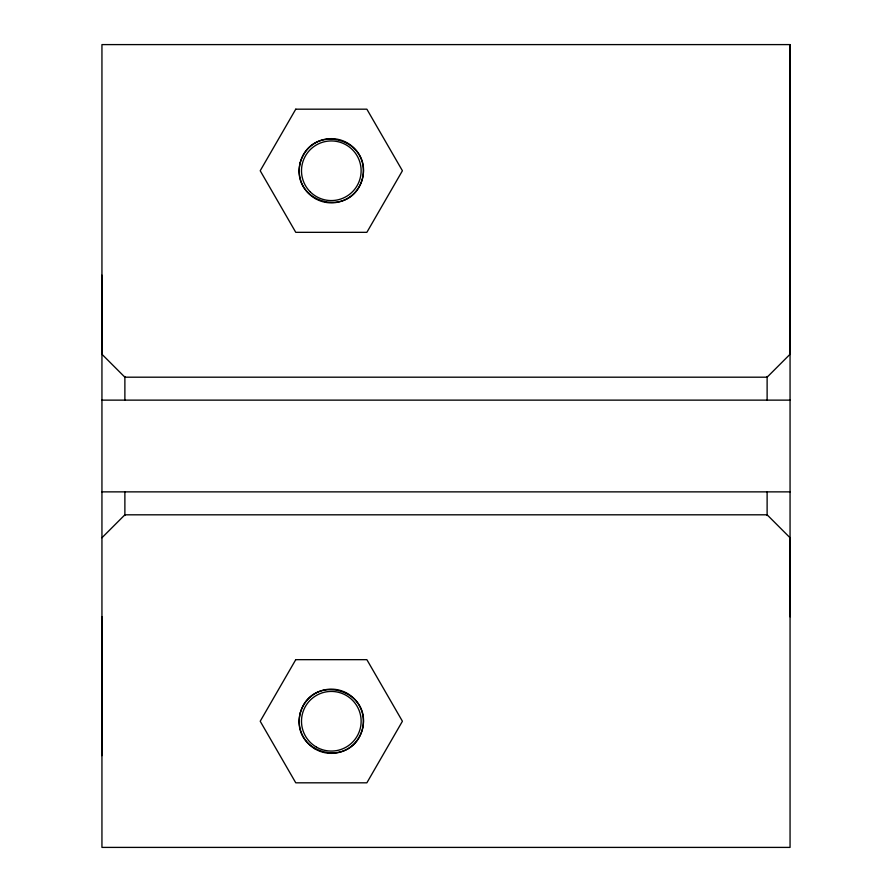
<?xml version="1.0" encoding="UTF-8"?>
<svg xmlns="http://www.w3.org/2000/svg" width="892" height="892" viewBox="0 0 892 892"><rect width="100%" height="100%" fill="white"/><g stroke="black" fill="none" stroke-linecap="round" stroke-linejoin="round"><path stroke-width="1.34" d="M101.944 755.647L101.944 616.796M101.944 275.204L101.944 354.247L124.88 377.193L767.12 377.193L790.056 354.247L790.056 44.6L101.944 44.6L101.944 847.4L790.056 847.4L790.056 44.6M790.056 616.796L790.056 537.753L767.12 514.807L124.88 514.818L101.944 537.753M101.944 400.129L790.056 400.129M101.944 491.871L790.056 491.871M767.12 376.491L767.12 400.129M767.12 491.871L767.12 515.509M124.88 376.491L124.88 400.129M124.88 491.871L124.88 515.509M300.292 162.444C289.922 203.086 351.002 219.454 362.33 179.069C372.711 138.427 311.631 122.059 300.292 162.444M300.292 712.931C289.922 753.573 351.002 769.941 362.33 729.556C372.711 688.914 311.631 672.546 300.292 712.931M295.765 109.181L260.208 170.751L295.765 232.333L366.868 232.333L402.415 170.751L366.868 109.181L295.765 109.181M295.765 659.667L260.208 721.249L295.765 782.819L366.868 782.819L402.415 721.249L366.868 659.667L295.765 659.667M315.255 198.559A32.112 32.112 0 0 0 363.423 170.751A32.112 32.112 0 0 0 315.255 142.943A32.112 32.112 0 0 0 315.255 198.559M315.255 749.057A32.112 32.112 0 0 0 363.423 721.249A32.112 32.112 0 0 0 315.255 693.441A32.112 32.112 0 0 0 315.255 749.057M310.226 191.836A29.815 29.815 0 0 0 360.112 178.467A29.815 29.815 0 0 0 323.595 141.951A29.815 29.815 0 0 0 310.226 191.836M316.404 747.072A29.815 29.815 0 0 0 361.137 721.249A29.815 29.815 0 0 0 316.404 695.426A29.815 29.815 0 0 0 316.404 747.072"/></g></svg>
